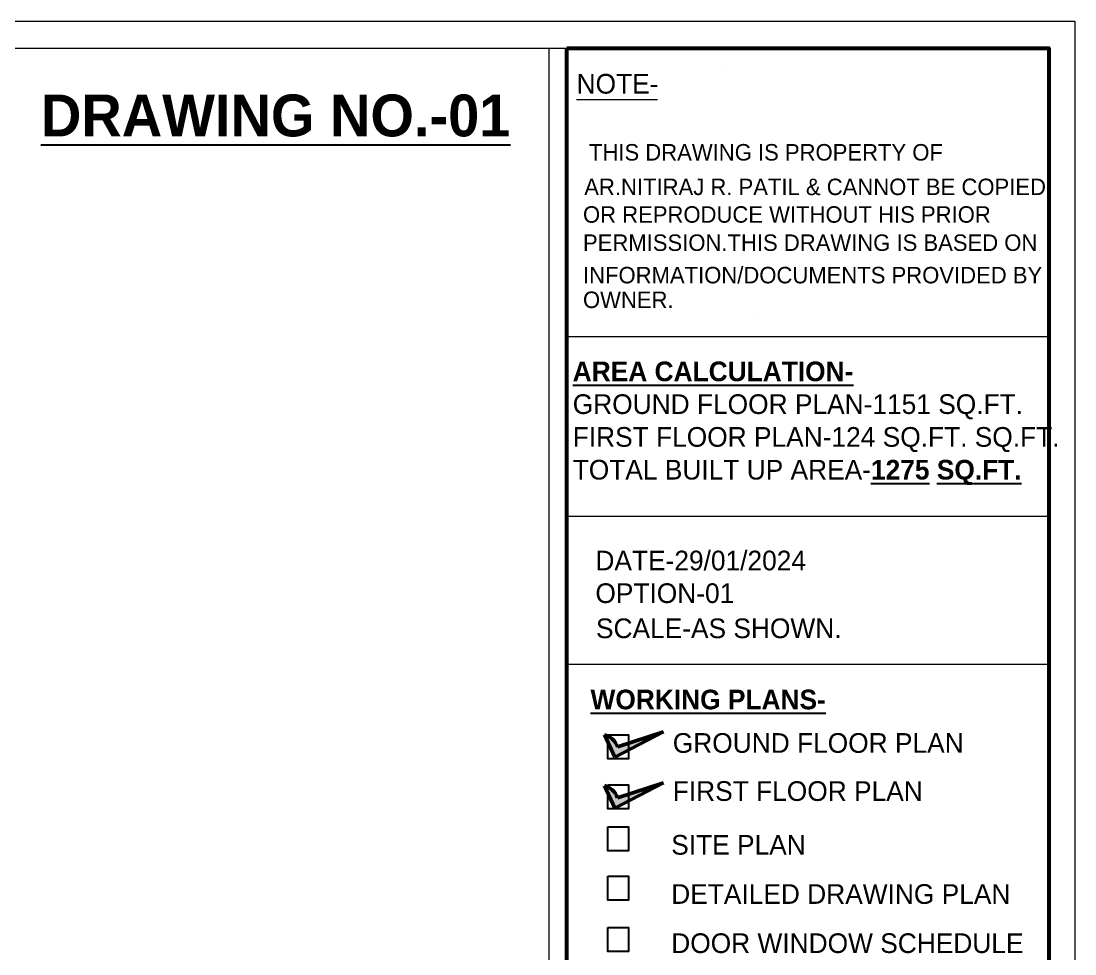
# Model space of a CAD drawing. Header units: feet. Extents: x 3867 to 6666, y -160 to 1574.
# Drawn here: x 5567.8 to 5794.5, y 1373.6 to 1574.4 of the extents above; entities that cross this region are included whole.
import ezdxf

# ---------------------------------------------------------------- set-up
doc = ezdxf.new("R2010")
doc.units = ezdxf.units.FT
for name, color, linetype in [('PDF_0', 3, 'Continuous'), ('PDF_PDF_0', 7, 'Continuous'), ('PDF_Text', 7, 'Continuous')]:
    doc.layers.add(name, color=color, linetype=linetype)
doc.styles.add('PDF Bahnschrift', font='')
doc.styles.get('PDF Bahnschrift').set_extended_font_data('Bahnschrift')

# ---------------------------------------------------------------- blocks, each defined once
blk = doc.blocks.new('EHYSH')
h = blk.add_hatch(color=3)
h.dxf.hatch_style = 1
h.paths.add_polyline_path([(7532.32, 267.9, 0.246272), (7530.17, 269.94), (7531.85, 266.17), (7540, 270.43)])
at = {"color": 116, "lineweight": 50, "true_color": 0x136734}
for p, q in [((7530.17, 269.94), (7531.85, 266.17)), ((7531.85, 266.17), (7540, 270.43)), ((7540, 270.43), (7532.32, 267.9))]:
    blk.add_line(p, q, dxfattribs=at)
blk.add_arc((7529.3, 266.87), 3.19, 18.9017, 74.2419, dxfattribs=at)

msp = doc.modelspace()

# ---------------------------------------------------------------- hatches: boundary and pattern name
at = {"true_color": 0x939598}
h = msp.add_hatch(color=252, dxfattribs=at)
h.dxf.hatch_style = 1
h.paths.add_polyline_path([(5696.11, 1407.22, 0.246272), (5693.34, 1409.83), (5695.51, 1404.99), (5705.98, 1410.47)])

# ---------------------------------------------------------------- linework, layer by layer
at = {"color": 252, "lineweight": 50, "true_color": 0x939598}
for p, q in [((5693.34, 1409.83), (5695.51, 1404.99)), ((5695.51, 1404.99), (5705.98, 1410.47)), ((5705.98, 1410.47), (5696.11, 1407.22))]:
    msp.add_line(p, q, dxfattribs=at)
at = {"lineweight": 53}
msp.add_lwpolyline([(5685.18, 1568.52), (5788.87, 1568.52), (5788.87, 1026.44), (5685.18, 1026.44)], close=True, dxfattribs=at)
for points in [[(5694.05, 1420.76), (5698.5, 1420.76), (5698.5, 1415.61), (5694.05, 1415.61)], [(5694.05, 1410.04), (5698.5, 1410.04), (5698.5, 1404.88), (5694.05, 1404.88)], [(5694.05, 1400.95), (5698.5, 1400.95), (5698.5, 1395.79), (5694.05, 1395.79)], [(5694.05, 1390.37), (5698.5, 1390.37), (5698.5, 1385.22), (5694.05, 1385.22)], [(5694.05, 1379.29), (5698.5, 1379.29), (5698.5, 1374.14), (5694.05, 1374.14)]]:
    msp.add_lwpolyline(points, close=True)
at = {"color": 252, "lineweight": 50, "true_color": 0x939598}
msp.add_arc((5692.23, 1405.89), 4.1, 18.9017, 74.2419, dxfattribs=at)
at = {"layer": 'PDF_0', "color": 7, "lineweight": 0}
for points in [[(5028.84, 1020.81), (5028.84, 1574.37), (5794.5, 1574.37), (5794.5, 1447.4), (5794.5, 1020.81)], [(5788.87, 1568.52), (5788.87, 1026.44), (5035.52, 1026.44), (5035.52, 1568.52)]]:
    msp.add_lwpolyline(points, close=True, dxfattribs=at)
for points in [[(5681.35, 1568.52), (5681.35, 1026.44)], [(5685.18, 1447.4), (5685.18, 1026.44), (5685.18, 1568.52)], [(5687.31, 1557.5), (5704.75, 1557.5)], [(5685.18, 1506.48), (5788.87, 1506.48)], [(5788.87, 1467.76), (5685.18, 1467.76)], [(5685.18, 1435.98), (5788.87, 1435.98)]]:
    msp.add_lwpolyline(points, dxfattribs=at)
at = {"layer": 'PDF_PDF_0', "lineweight": 0}
for points in [[(5719.48, 1564.14), (5719.48, 1564.14)], [(5726.34, 1510.32), (5726.34, 1510.32)]]:
    msp.add_lwpolyline(points, dxfattribs=at)

# ---------------------------------------------------------------- block references
at = {"xscale": 1.28547, "yscale": 1.28547, "zscale": 1.28547}
msp.add_blockref('EHYSH', (-3986.46, 1073.8), dxfattribs=at)

# ---------------------------------------------------------------- texts
at = {"layer": 'PDF_Text', "attachment_point": 7, "style": 'PDF Bahnschrift'}
for s, insert, char_height in [('NOTE-', (5687.31, 1558.7), 4.232), ('{\\fBahnschrift|b1|i0|c0|p34;\\L\\C1;DRAWING NO.-01}', (5572.11, 1549.43), 9), ('THIS DRAWING IS PROPERTY OF', (5689.98, 1544.31), 3.5452), ('AR.NITIRAJ R. PATIL & CANNOT BE COPIED', (5688.96, 1536.87), 3.5452), ('OR REPRODUCE WITHOUT HIS PRIOR', (5688.69, 1530.93), 3.5452), ('PERMISSION.THIS DRAWING IS BASED ON', (5688.69, 1524.86), 3.5452), ('INFORMATION/DOCUMENTS PROVIDED BY', (5688.69, 1517.88), 3.5452), ('OWNER.', (5688.69, 1512.57), 3.545), ('{\\fBahnschrift|b1|i0|c0|p34;\\LAREA CALCULATION-\\P}GROUND FLOOR PLAN-1151 SQ.FT.\\PFIRST FLOOR PLAN-124 SQ.FT. SQ.FT.\\PTOTAL BUILT UP AREA-{\\fBahnschrift|b1|i0|c0|p34;\\L1275 SQ.FT.}', (5686.48, 1474.5), 4.2319), ('DATE-29/01/2024', (5691.36, 1456.11), 4.2319), ('OPTION-01', (5691.36, 1449.08), 4.232), ('SCALE-AS SHOWN.', (5691.48, 1441.52), 4.2319), ('{\\fBahnschrift|b1|i0|c0|p34;\\LWORKING PLANS-}', (5690.31, 1426.2), 4.2319), ('GROUND FLOOR PLAN', (5708, 1416.84), 4.2319), ('FIRST FLOOR PLAN', (5708, 1406.49), 4.2319), ('\\pxsm1.5;SITE PLAN\\PDETAILED DRAWING PLAN\\PDOOR WINDOW SCHEDULE\\PELECTRICAL LAYOUT\\PPLUMBING LAYOUT\\PFLOORING LAYOUT\\PLANDSCAPE DESIGN', (5707.67, 1331.43), 4.2319)]:
    msp.add_mtext(s, dxfattribs=dict(at, insert=insert, char_height=char_height))

doc.saveas('drawing.dxf')
